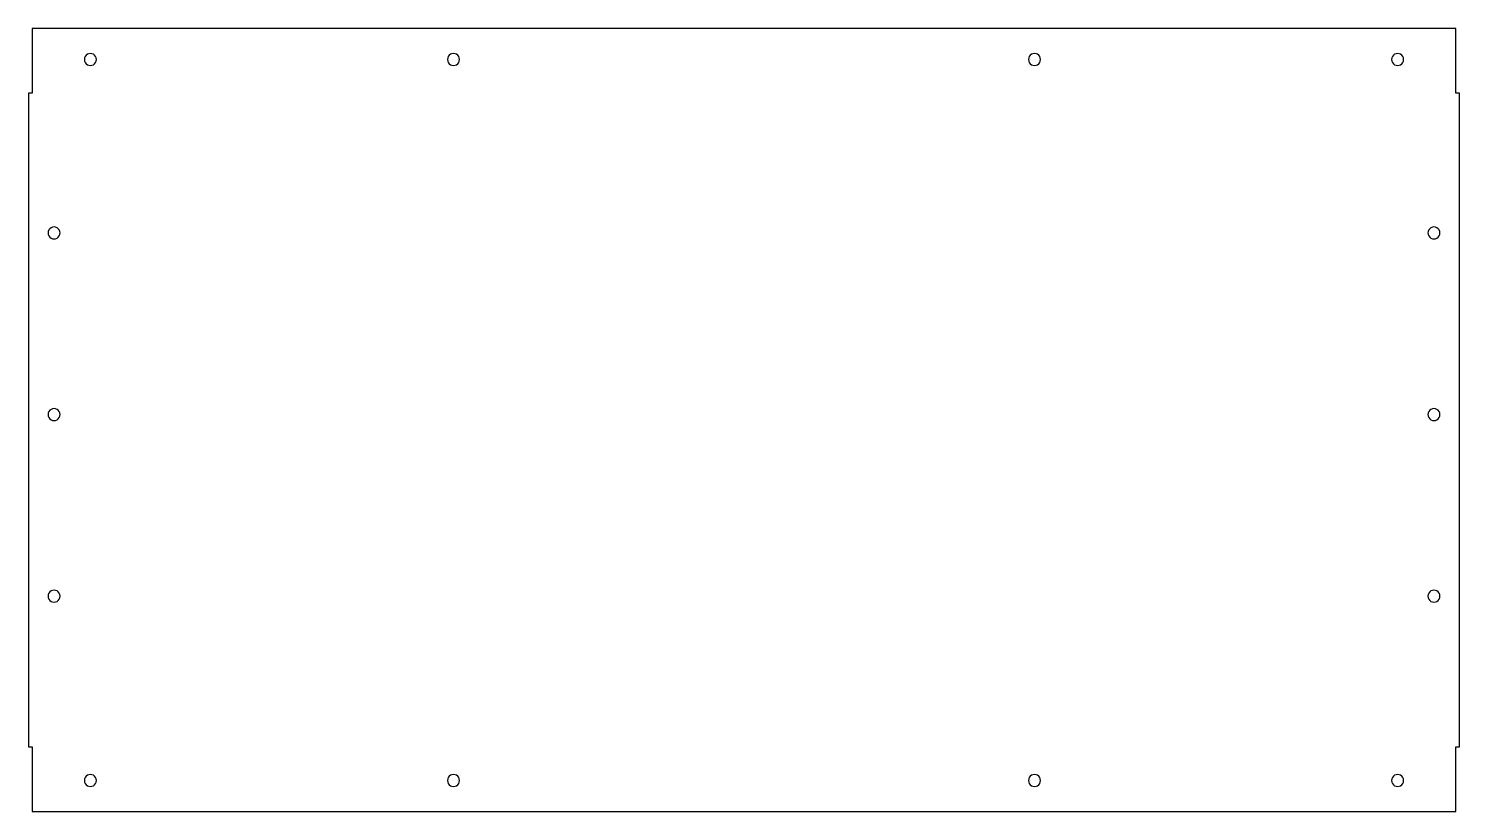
# Model space of a CAD drawing. Extents: x -133 to 261, y 129 to 344.
import ezdxf

# ---------------------------------------------------------------- set-up
doc = ezdxf.new("R2010")
doc.units = 0
doc.layers.add('Layer_1', color=7, linetype='CONTINUOUS')

msp = doc.modelspace()

# ---------------------------------------------------------------- linework, layer by layer
at = {"layer": 'Layer_1', "color": 7}
for p, q in [((260.372505, 344.135996), (-131.627, 344.135996)), ((-131.627, 344.135996), (-131.627, 326.374071)), ((260.372505, 326.374071), (260.372505, 344.135996)), ((-113.977022, 335.636008), (-113.977022, 335.636008)), ((-13.977148, 335.636008), (-13.977148, 335.636008)), ((146.022643, 335.636008), (146.022643, 335.636008)), ((246.022529, 335.636008), (246.022529, 335.636008)), ((-131.627, 326.374071), (-132.626999, 326.374071)), ((-132.626999, 326.374071), (-132.626999, 146.374303)), ((261.372497, 326.374071), (260.372505, 326.374071)), ((261.372497, 146.374303), (261.372497, 326.374071)), ((-123.97701, 287.87412), (-123.97701, 287.87412)), ((256.022523, 287.87412), (256.022523, 287.87412)), ((-123.97701, 237.874182), (-123.97701, 237.874182)), ((256.022523, 237.874182), (256.022523, 237.874182)), ((-123.97701, 187.874247), (-123.97701, 187.874247)), ((256.022523, 187.874247), (256.022523, 187.874247)), ((-132.626999, 146.374303), (-131.627, 146.374303)), ((-131.627, 146.374303), (-131.627, 128.61237)), ((260.372505, 128.61237), (260.372505, 146.374303)), ((260.372505, 146.374303), (261.372497, 146.374303)), ((-113.977022, 137.112364), (-113.977022, 137.112364)), ((-13.977148, 137.112364), (-13.977148, 137.112364)), ((146.022643, 137.112364), (146.022643, 137.112364)), ((246.022529, 137.112364), (246.022529, 137.112364)), ((-131.627, 128.61237), (260.372505, 128.61237))]:
    msp.add_line(p, q, dxfattribs=at)
for points in [[(-116.452019, 337.064948), (-116.96253, 336.770204), (-117.277018, 336.225495), (-117.277018, 335.636008)], [(-117.277018, 335.636008), (-117.277018, 335.04652), (-116.96253, 334.501812), (-116.452019, 334.207068)], [(-114.802021, 337.064948), (-115.312532, 337.359692), (-115.941508, 337.359692), (-116.452019, 337.064948)], [(-113.977022, 335.636008), (-113.977022, 336.225495), (-114.29151, 336.770204), (-114.802021, 337.064948)], [(-114.802021, 334.207068), (-114.29151, 334.501812), (-113.977022, 335.04652), (-113.977022, 335.636008)], [(-16.452335, 337.065499), (-16.962943, 336.770608), (-17.277379, 336.225653), (-17.277143, 335.636008)], [(-17.277143, 335.636008), (-17.277379, 335.046363), (-16.962943, 334.501408), (-16.452335, 334.206517)], [(-14.801956, 337.065499), (-15.312564, 337.360389), (-15.941727, 337.360389), (-16.452335, 337.065499)], [(-13.977148, 335.636008), (-13.976911, 336.225653), (-14.291348, 336.770608), (-14.801956, 337.065499)], [(-14.801956, 334.206517), (-14.291348, 334.501408), (-13.976911, 335.046363), (-13.977148, 335.636008)], [(143.546431, 337.068473), (143.035299, 336.772789), (142.721144, 336.226501), (142.722658, 335.636008)], [(142.722658, 335.636008), (142.721144, 335.045515), (143.035299, 334.499227), (143.546431, 334.203543)], [(145.198871, 337.068473), (144.687739, 337.364158), (144.057562, 337.364158), (143.546431, 337.068473)], [(146.022643, 335.636008), (146.024157, 336.226501), (145.710002, 336.772789), (145.198871, 337.068473)], [(145.198871, 334.203543), (145.710002, 334.499227), (146.024157, 335.045515), (146.022643, 335.636008)], [(243.54752, 337.064955), (243.037007, 336.77021), (242.722517, 336.225498), (242.722517, 335.636008)], [(242.722517, 335.636008), (242.722517, 335.046518), (243.037007, 334.501806), (243.54752, 334.207061)], [(245.197526, 337.064955), (244.687012, 337.3597), (244.058034, 337.3597), (243.54752, 337.064955)], [(246.022529, 335.636008), (246.022529, 336.225498), (245.708039, 336.77021), (245.197526, 337.064955)], [(245.197526, 334.207061), (245.70804, 334.501806), (246.022529, 335.046518), (246.022529, 335.636008)], [(-116.452019, 334.207068), (-115.941508, 333.912324), (-115.312532, 333.912324), (-114.802021, 334.207068)], [(-16.452335, 334.206517), (-15.941727, 333.911627), (-15.312564, 333.911627), (-14.801956, 334.206517)], [(143.546431, 334.203543), (144.057562, 333.907858), (144.687739, 333.907858), (145.198871, 334.203543)], [(243.54752, 334.207061), (244.058034, 333.912316), (244.687012, 333.912316), (245.197526, 334.207061)], [(-126.452006, 289.30306), (-126.962518, 289.008316), (-127.277005, 288.463607), (-127.277005, 287.87412)], [(-127.277005, 287.87412), (-127.277005, 287.284632), (-126.962518, 286.739923), (-126.452006, 286.44518)], [(-124.802009, 289.30306), (-125.31252, 289.597804), (-125.941495, 289.597804), (-126.452006, 289.30306)], [(-123.97701, 287.87412), (-123.97701, 288.463607), (-124.291497, 289.008316), (-124.802009, 289.30306)], [(-124.802009, 286.44518), (-124.291497, 286.739923), (-123.97701, 287.284632), (-123.97701, 287.87412)], [(253.547514, 289.303067), (253.037001, 289.008322), (252.722511, 288.46361), (252.722511, 287.87412)], [(252.722511, 287.87412), (252.722511, 287.284629), (253.037, 286.739918), (253.547514, 286.445173)], [(255.19752, 289.303067), (254.687006, 289.597812), (254.058028, 289.597812), (253.547514, 289.303067)], [(256.022523, 287.87412), (256.022523, 288.46361), (255.708033, 289.008322), (255.19752, 289.303067)], [(255.19752, 286.445173), (255.708033, 286.739918), (256.022523, 287.284629), (256.022523, 287.87412)], [(-126.452006, 286.44518), (-125.941495, 286.150436), (-125.31252, 286.150436), (-124.802009, 286.44518)], [(253.547514, 286.445173), (254.058028, 286.150427), (254.687006, 286.150427), (255.19752, 286.445173)], [(-126.452006, 239.303122), (-126.962518, 239.008379), (-127.277005, 238.46367), (-127.277005, 237.874182)], [(-127.277005, 237.874182), (-127.277005, 237.284695), (-126.962518, 236.739986), (-126.452006, 236.445242)], [(-124.802009, 239.303122), (-125.31252, 239.597866), (-125.941495, 239.597866), (-126.452006, 239.303122)], [(-126.452006, 236.445242), (-125.941495, 236.150498), (-125.31252, 236.150498), (-124.802009, 236.445242)], [(-123.97701, 237.874182), (-123.97701, 238.46367), (-124.291497, 239.008379), (-124.802009, 239.303122)], [(-124.802009, 236.445242), (-124.291497, 236.739986), (-123.97701, 237.284695), (-123.97701, 237.874182)], [(253.547514, 239.303129), (253.037001, 239.008384), (252.722511, 238.463673), (252.722511, 237.874182)], [(252.722511, 237.874182), (252.722511, 237.284692), (253.037, 236.73998), (253.547514, 236.445235)], [(255.19752, 239.303129), (254.687006, 239.597874), (254.058028, 239.597874), (253.547514, 239.303129)], [(253.547514, 236.445235), (254.058028, 236.15049), (254.687006, 236.15049), (255.19752, 236.445235)], [(256.022523, 237.874182), (256.022523, 238.463673), (255.708033, 239.008384), (255.19752, 239.303129)], [(255.19752, 236.445235), (255.708033, 236.73998), (256.022523, 237.284692), (256.022523, 237.874182)], [(-126.452006, 189.303187), (-126.962518, 189.008444), (-127.277005, 188.463735), (-127.277005, 187.874247)], [(-124.802009, 189.303187), (-125.31252, 189.597931), (-125.941495, 189.597931), (-126.452006, 189.303187)], [(-123.97701, 187.874247), (-123.97701, 188.463735), (-124.291497, 189.008444), (-124.802009, 189.303187)], [(253.547514, 189.303194), (253.037001, 189.008449), (252.722511, 188.463738), (252.722511, 187.874247)], [(255.19752, 189.303194), (254.687006, 189.597939), (254.058028, 189.597939), (253.547514, 189.303194)], [(256.022523, 187.874247), (256.022523, 188.463738), (255.708033, 189.008449), (255.19752, 189.303194)], [(-127.277005, 187.874247), (-127.277005, 187.28476), (-126.962518, 186.740051), (-126.452006, 186.445307)], [(-126.452006, 186.445307), (-125.941495, 186.150563), (-125.31252, 186.150563), (-124.802009, 186.445307)], [(-124.802009, 186.445307), (-124.291497, 186.740051), (-123.97701, 187.28476), (-123.97701, 187.874247)], [(252.722511, 187.874247), (252.722511, 187.284757), (253.037, 186.740045), (253.547514, 186.4453)], [(253.547514, 186.4453), (254.058028, 186.150555), (254.687006, 186.150555), (255.19752, 186.4453)], [(255.19752, 186.4453), (255.708033, 186.740045), (256.022523, 187.284757), (256.022523, 187.874247)], [(-116.452019, 138.541304), (-116.96253, 138.24656), (-117.277018, 137.701851), (-117.277018, 137.112364)], [(-114.802021, 138.541304), (-115.312532, 138.836048), (-115.941508, 138.836048), (-116.452019, 138.541304)], [(-113.977022, 137.112364), (-113.977022, 137.701851), (-114.29151, 138.24656), (-114.802021, 138.541304)], [(-16.452335, 138.541854), (-16.962943, 138.246964), (-17.277379, 137.702008), (-17.277143, 137.112364)], [(-14.801956, 138.541854), (-15.312564, 138.836745), (-15.941727, 138.836745), (-16.452335, 138.541854)], [(-13.977148, 137.112364), (-13.976911, 137.702008), (-14.291348, 138.246964), (-14.801956, 138.541854)], [(143.546431, 138.544829), (143.035299, 138.249144), (142.721144, 137.702857), (142.722658, 137.112364)], [(145.198871, 138.544829), (144.687739, 138.840513), (144.057562, 138.840513), (143.546431, 138.544829)], [(146.022643, 137.112364), (146.024157, 137.702857), (145.710002, 138.249144), (145.198871, 138.544829)], [(243.54752, 138.541311), (243.037007, 138.246565), (242.722517, 137.701854), (242.722517, 137.112364)], [(245.197526, 138.541311), (244.687012, 138.836056), (244.058034, 138.836056), (243.54752, 138.541311)], [(246.022529, 137.112364), (246.022529, 137.701854), (245.708039, 138.246565), (245.197526, 138.541311)], [(-117.277018, 137.112364), (-117.277018, 136.522876), (-116.96253, 135.978167), (-116.452019, 135.683423)], [(-116.452019, 135.683423), (-115.941508, 135.38868), (-115.312532, 135.38868), (-114.802021, 135.683423)], [(-114.802021, 135.683423), (-114.29151, 135.978167), (-113.977022, 136.522876), (-113.977022, 137.112364)], [(-17.277143, 137.112364), (-17.277379, 136.522719), (-16.962943, 135.977764), (-16.452335, 135.682873)], [(-16.452335, 135.682873), (-15.941727, 135.387982), (-15.312564, 135.387982), (-14.801956, 135.682873)], [(-14.801956, 135.682873), (-14.291348, 135.977764), (-13.976911, 136.522719), (-13.977148, 137.112364)], [(142.722658, 137.112364), (142.721144, 136.52187), (143.035299, 135.975583), (143.546431, 135.679898)], [(143.546431, 135.679898), (144.057562, 135.384214), (144.687739, 135.384214), (145.198871, 135.679898)], [(145.198871, 135.679898), (145.710002, 135.975583), (146.024157, 136.52187), (146.022643, 137.112364)], [(242.722517, 137.112364), (242.722517, 136.522873), (243.037007, 135.978162), (243.54752, 135.683417)], [(243.54752, 135.683417), (244.058034, 135.388671), (244.687012, 135.388671), (245.197526, 135.683417)], [(245.197526, 135.683417), (245.70804, 135.978162), (246.022529, 136.522873), (246.022529, 137.112364)]]:
    msp.add_open_spline(points, degree=3, dxfattribs=at)

doc.saveas('drawing.dxf')
